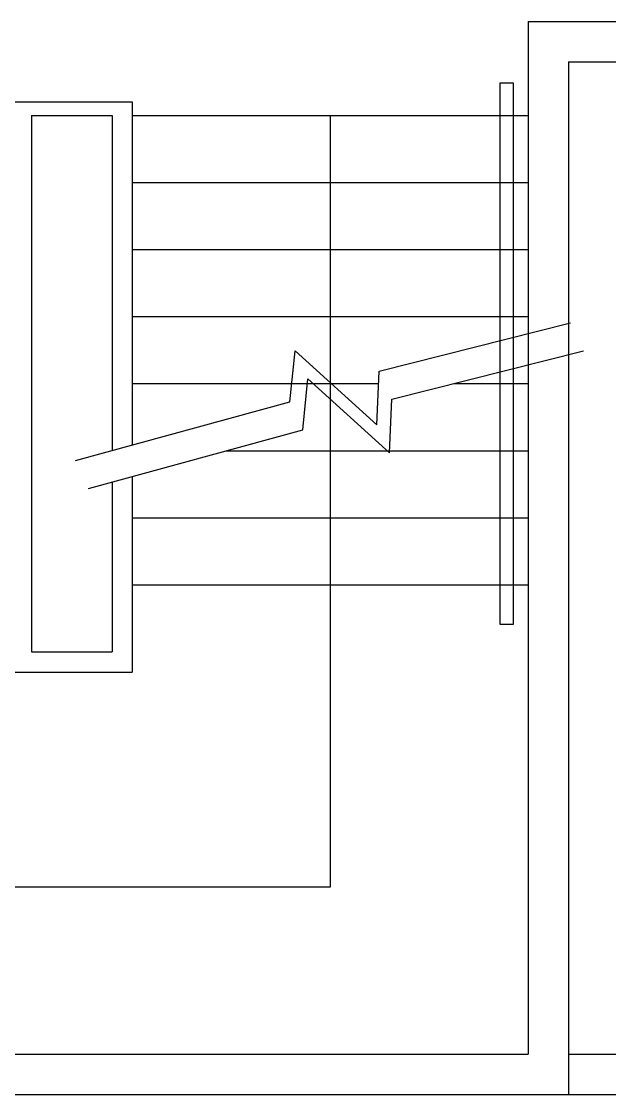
# Model space of a CAD drawing. Extents: x -68523 to 336700, y -113452 to 119396.
# Drawn here: x 212813 to 215003, y -25300 to -21300 of the extents above; entities that cross this region are included whole.
import ezdxf

# ---------------------------------------------------------------- set-up
doc = ezdxf.new("R2010")
doc.units = 0
doc.header["$LTSCALE"] = 1000
doc.header["$MEASUREMENT"] = 0
doc.layers.get('0').update_dxf_attribs({"linetype": 'CONTINUOUS'})
doc.layers.add('s5144a$0$RC', color=2, linetype='CONTINUOUS')
doc.layers.add('s5144a$0$STEP', color=11, linetype='CONTINUOUS')

# ---------------------------------------------------------------- blocks, each defined once
blk = doc.blocks.new('s5144a')
at = {"linetype": 'Continuous'}
for points in [[(213014.17309, -22936.50202), (213812.70717, -22717.99115), (213831.71946, -22527.98183), (214135.92289, -22803.49537), (214145.42965, -22603.98539), (214858.40597, -22423.47672)], [(213014.17309, -22936.50202), (213812.70717, -22717.99115), (213831.71946, -22527.98183), (214135.92289, -22803.49537), (214145.42965, -22603.98539), (214858.40597, -22423.47672)], [(213061.70443, -23041.00713), (213860.23851, -22822.49626), (213879.25081, -22632.48694), (214183.45424, -22908.00047), (214192.961, -22708.49049), (214905.93731, -22527.98183)], [(213061.70443, -23041.00713), (213860.23851, -22822.49626), (213879.25081, -22632.48694), (214183.45424, -22908.00047), (214192.961, -22708.49049), (214905.93731, -22527.98183)]]:
    blk.add_lwpolyline(points, dxfattribs=at)
at = {"layer": 's5144a$0$RC'}
for p, q in [((214700, -21300), (215549.9, -21300)), ((214850, -21450), (215549.9, -21450)), ((211300, -25150), (214700, -25150)), ((211150, -25300), (214850, -25300))]:
    blk.add_line(p, q, dxfattribs=at)
at = {"layer": 's5144a$0$RC', "linetype": 'Continuous'}
for p, q in [((214700, -21300), (214700, -25150)), ((214850, -21450), (214850, -25300)), ((214850, -25150), (216675, -25150)), ((214850, -25300), (216675, -25300))]:
    blk.add_line(p, q, dxfattribs=at)
at = {"layer": 's5144a$0$STEP'}
for p, q in [((212775, -21600), (213225, -21600)), ((212850, -21650), (213150, -21650)), ((213225, -21650), (214700, -21650)), ((213225, -21900), (214700, -21900)), ((213225, -22150), (214700, -22150)), ((213225, -22400), (214700, -22400)), ((213225, -22650), (214143.23703, -22650)), ((214423.98778, -22650), (214700, -22650)), ((213577.00601, -22900), (214700, -22900)), ((213225, -23150), (214700, -23150)), ((213225, -23400), (214700, -23400))]:
    blk.add_line(p, q, dxfattribs=at)
at = {"layer": 's5144a$0$STEP', "linetype": 'Continuous'}
for p, q in [((213225, -21600), (213225, -22878.81134)), ((212850, -21650), (212850, -23650)), ((213150, -21650), (213150, -22899.33434)), ((213962.5, -21650), (213962.5, -24527.25203)), ((213225, -22996.32293), (213225, -23725)), ((213150, -23016.84593), (213150, -23650)), ((212850, -23650), (213150, -23650)), ((212775, -23725), (213225, -23725)), ((213962.5, -24527.25203), (211999.47856, -24527.25203))]:
    blk.add_line(p, q, dxfattribs=at)
blk.add_lwpolyline([(214594.34512, -21529.76798), (214594.34512, -23546.89838), (214646.09801, -23546.89838), (214646.09801, -21529.76798)], close=True, dxfattribs=at)

msp = doc.modelspace()

# ---------------------------------------------------------------- block references
msp.add_blockref('s5144a', (0, 0))

doc.saveas('drawing.dxf')
